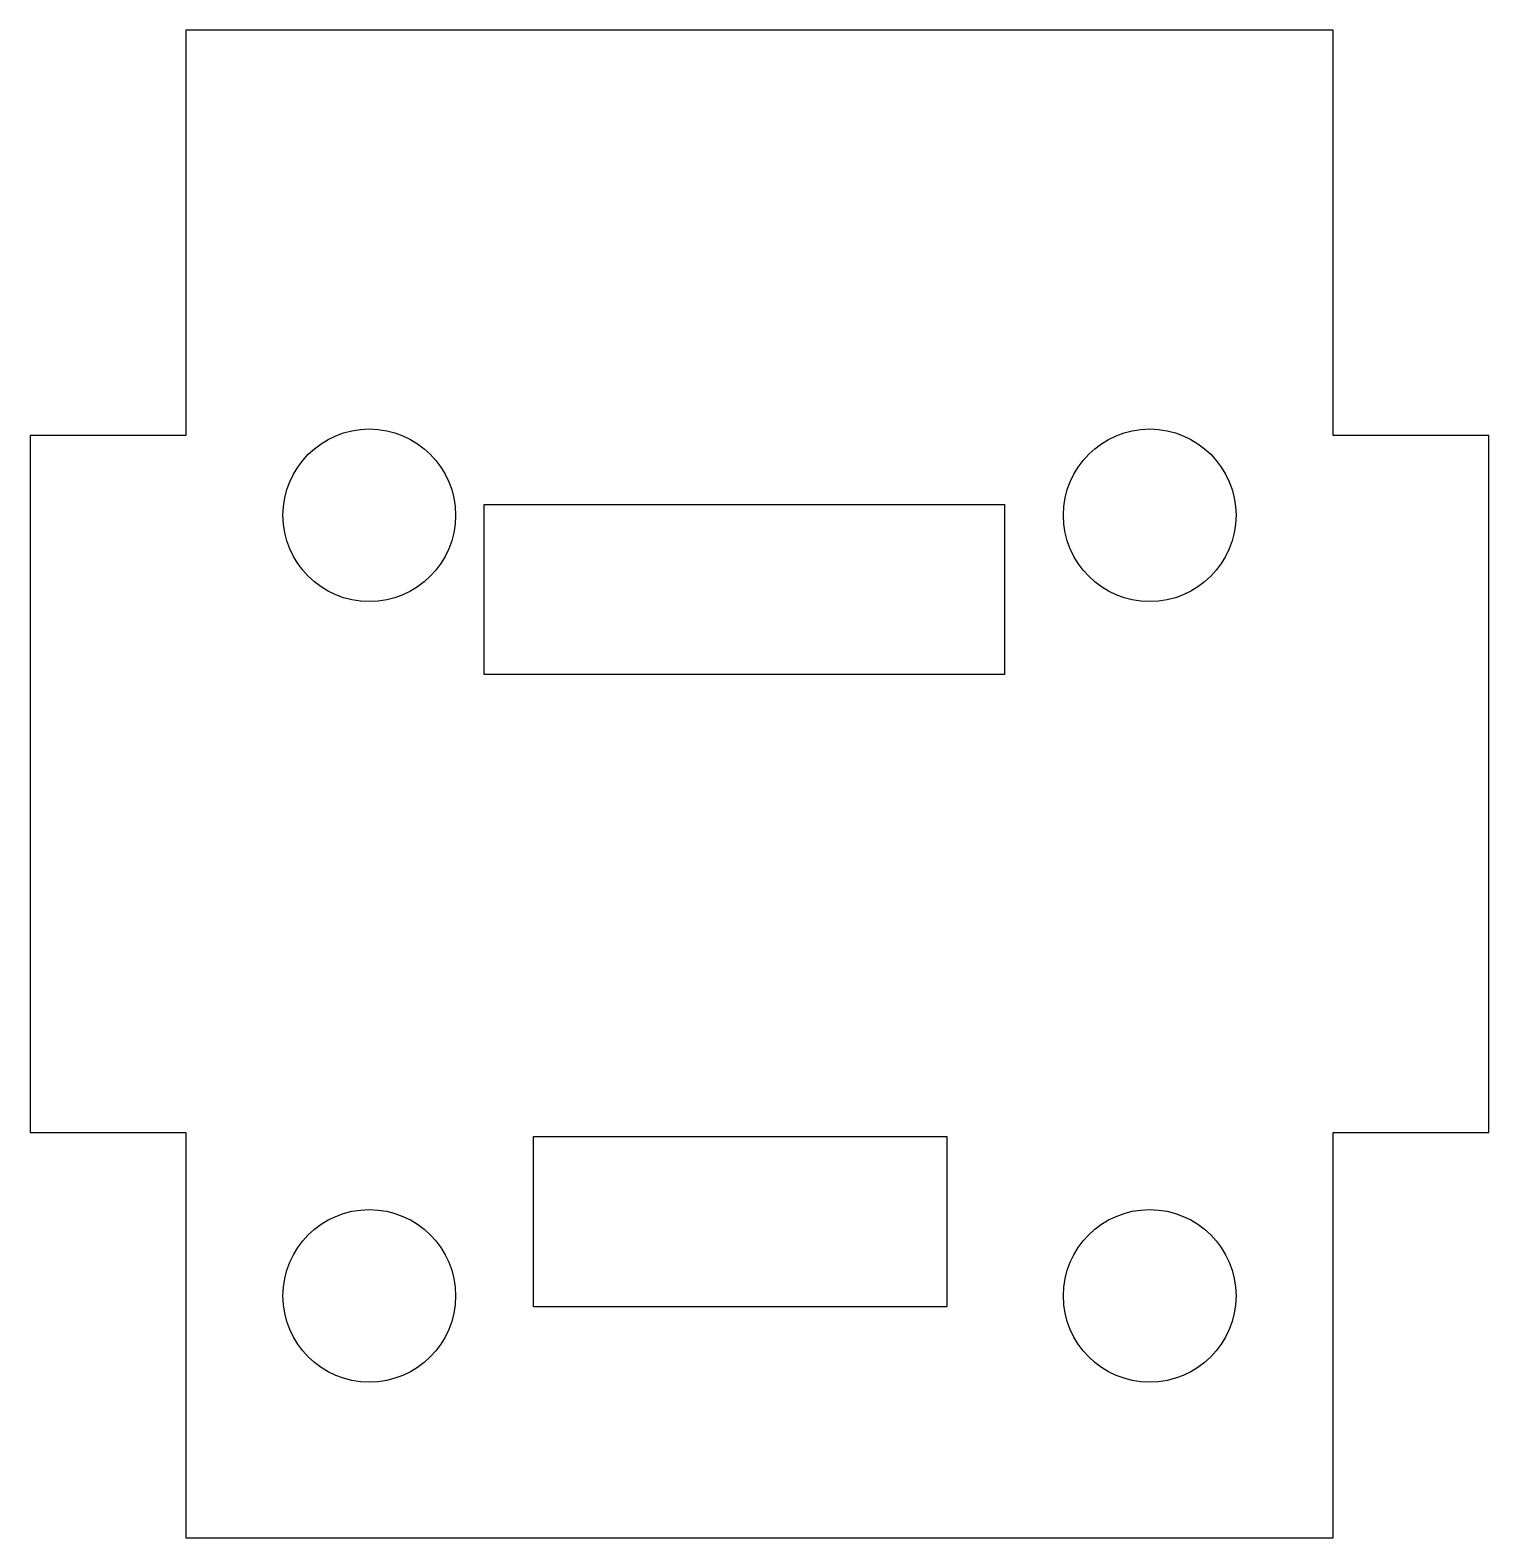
# Model space of a CAD drawing. Header units: millimetres. Extents: x -115 to -85, y 65.8 to 96.8.
import ezdxf

# ---------------------------------------------------------------- set-up
doc = ezdxf.new("R2010")
doc.units = ezdxf.units.MM
doc.layers.get('0').update_dxf_attribs({"linetype": 'CONTINUOUS'})

msp = doc.modelspace()

# ---------------------------------------------------------------- linework, layer by layer
for points in [[(-111.8, 74.133), (-111.8, 65.8), (-88.2, 65.8), (-88.2, 74.133), (-85, 74.133), (-85, 88.467), (-88.2, 88.467), (-88.2, 96.8), (-111.8, 96.8), (-111.8, 88.467), (-115, 88.467), (-115, 74.133)], [(-105.66, 87.05), (-94.96, 87.05), (-94.96, 83.55), (-105.66, 83.55)], [(-104.65, 74.05), (-96.15, 74.05), (-96.15, 70.55), (-104.65, 70.55)]]:
    msp.add_lwpolyline(points, close=True)
for centre in [(-108.025, 86.825), (-91.975, 86.825), (-108.025, 70.775), (-91.975, 70.775)]:
    msp.add_circle(centre, 1.775)

doc.saveas('drawing.dxf')
